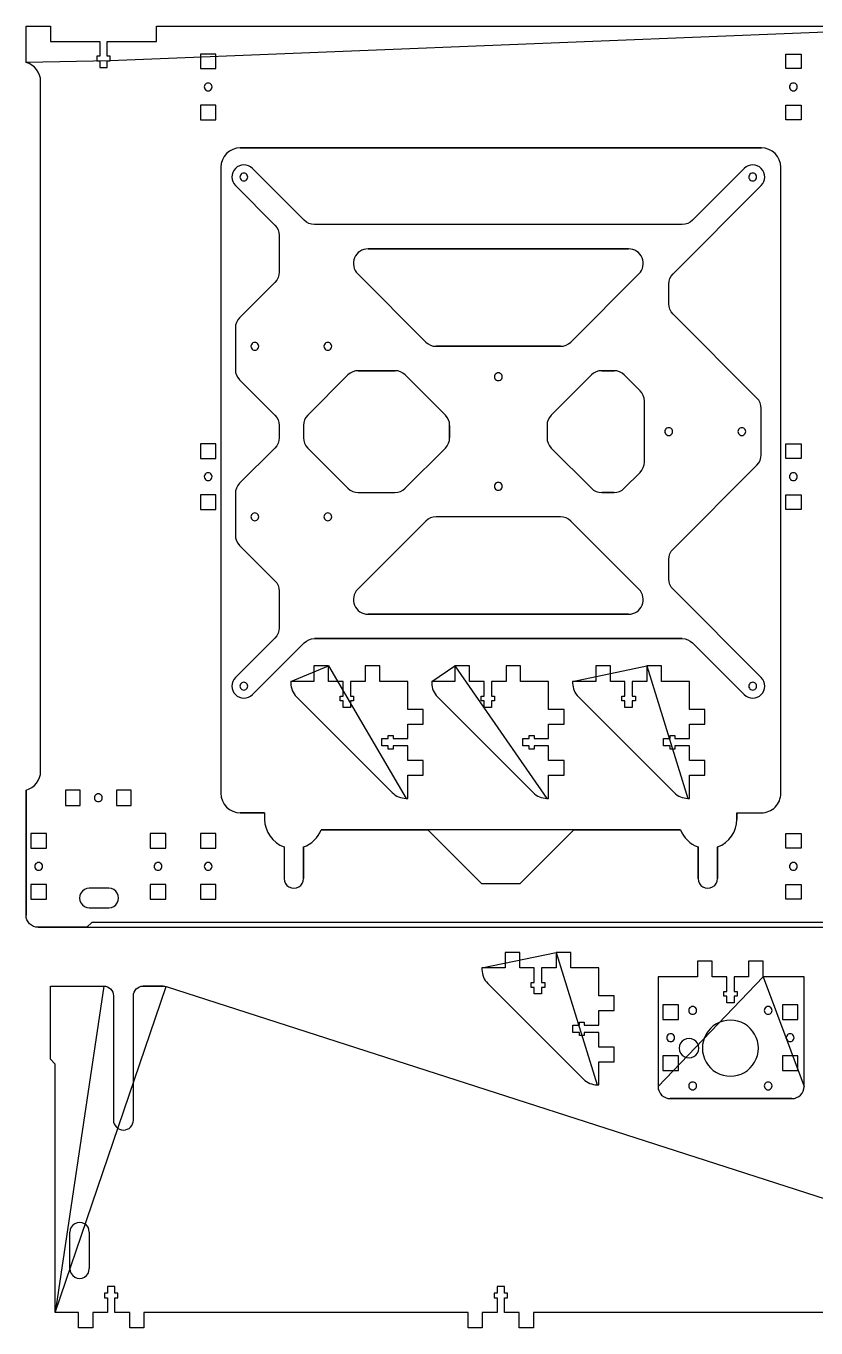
# Model space of a CAD drawing. Extents: x 25 to 572, y 43 to 581.
# Drawn here: x 25 to 350, y 46 to 581 of the extents above; entities that cross this region are included whole.
import ezdxf

# ---------------------------------------------------------------- set-up
doc = ezdxf.new("R2010")
doc.units = 0
doc.layers.get('0').update_dxf_attribs({"linetype": 'CONTINUOUS'})

msp = doc.modelspace()

# ---------------------------------------------------------------- linework, layer by layer
at = {"color": 7}
for points in [[(25.414226, 565.900104), (25.414226, 580.900104), (35.414226, 580.900104), (35.414226, 574.550104), (55.739226, 574.550104), (55.739226, 568.550104), (54.489226, 568.550104), (54.489226, 566.550104), (55.739226, 566.550104), (55.739226, 563.900104), (58.739226, 563.900104), (58.739226, 566.550104), (59.989226, 566.550104), (59.989226, 566.550104)], [(59.989226, 566.550104), (59.989226, 568.550104), (58.739226, 568.550104), (58.739226, 574.550104), (79.064226, 574.550104), (79.064226, 580.900104), (361.764226, 580.900104), (361.764226, 574.550104), (382.089226, 574.550104), (382.089226, 568.550104), (380.839226, 568.550104), (380.839226, 566.550104), (382.089226, 566.550104), (382.089226, 563.900104), (385.089226, 563.900104), (385.089226, 566.550104), (386.339226, 566.550104), (386.339226, 568.550104), (385.089226, 568.550104), (385.089226, 574.550104), (405.414226, 574.550104), (405.414226, 580.900104), (415.414226, 580.900104)], [(101.839226, 555.900104), (101.839226, 555.900104)], [(342.189226, 555.900104), (342.189226, 555.900104)], [(327.414226, 530.900104), (113.414226, 530.900104)], [(116.487513, 518.910544), (116.487513, 518.910544)], [(139.630154, 501.167903), (118.387513, 522.410544)], [(320.387513, 522.410544), (299.144873, 501.167903)], [(325.487513, 518.910544), (325.487513, 518.910544)], [(272.902232, 489.410544), (165.872794, 489.410544)], [(161.630154, 479.167903), (189.630154, 451.167903)], [(249.144872, 451.167903), (277.144873, 479.167903)], [(325.630154, 428.167903), (291.144873, 462.653185)], [(120.987513, 449.410544), (120.987513, 449.410544)], [(150.987513, 449.410544), (150.987513, 449.410544)], [(193.872795, 449.410544), (244.902232, 449.410544), (244.902232, 449.410544)], [(176.902232, 439.410544), (161.872795, 439.410544)], [(266.902232, 439.410544), (261.872795, 439.410544)], [(157.630154, 437.653185), (141.144873, 421.167903)], [(220.987513, 436.910544), (220.987513, 436.910544)], [(257.630154, 437.653185), (241.144872, 421.167903)], [(277.630154, 431.167903), (271.144872, 437.653185)], [(199.387513, 411.895826), (199.387513, 416.925263), (199.387513, 416.925263)], [(290.987513, 414.410544), (290.987513, 414.410544)], [(320.987513, 414.410544), (320.987513, 414.410544)], [(141.144873, 407.653185), (157.630154, 391.167904)], [(241.144872, 407.653185), (257.630154, 391.167904)], [(101.839226, 395.900104), (101.839226, 395.900104)], [(271.144872, 391.167904), (277.630154, 397.653185)], [(291.144873, 366.167903), (325.630154, 400.653185), (325.630154, 400.653185)], [(342.189226, 395.900104), (342.189226, 395.900104)], [(220.987513, 391.910544), (220.987513, 391.910544)], [(261.872795, 389.410544), (266.902232, 389.410544), (266.902232, 389.410544)], [(120.987513, 379.410544), (120.987513, 379.410544)], [(150.987513, 379.410544), (150.987513, 379.410544)], [(189.630154, 377.653185), (161.630154, 349.653185)], [(277.144873, 349.653185), (249.144872, 377.653185), (249.144872, 377.653185)], [(327.387513, 313.410544), (291.144873, 349.653185)], [(165.872794, 339.410544), (272.902232, 339.410544)], [(127.630154, 329.653185), (111.387513, 313.410544)], [(143.872794, 329.410544), (294.902232, 329.410544)], [(299.144873, 327.653185), (320.387513, 306.410544)], [(149.674994, 318.186244), (143.674994, 318.186244), (143.674994, 311.836244), (134.174994, 311.836244)], [(181.488702, 263.836244), (182.174994, 263.836244), (182.174994, 273.336244), (188.524994, 273.336244), (188.524994, 279.336244), (182.174994, 279.336244), (182.174994, 285.336244), (176.174994, 285.336244), (176.174994, 284.086244), (174.174994, 284.086244), (174.174994, 285.336244), (171.524994, 285.336244), (171.524994, 288.336244), (174.174994, 288.336244), (174.174994, 289.586244), (176.174994, 289.586244), (176.174994, 288.336244), (182.174994, 288.336244), (182.174994, 294.336244), (188.524994, 294.336244), (188.524994, 300.336244), (182.174994, 300.336244), (182.174994, 311.836244), (170.674994, 311.836244), (170.674994, 318.186244), (164.674994, 318.186244), (164.674994, 311.836244), (158.674994, 311.836244), (158.674994, 305.836244), (159.924994, 305.836244), (159.924994, 303.836244), (158.674994, 303.836244), (158.674994, 301.186244), (155.674994, 301.186244), (155.674994, 303.836244), (154.424994, 303.836244), (154.424994, 305.836244), (155.674994, 305.836244), (155.674994, 311.836244), (149.674994, 311.836244), (149.674994, 318.186244), (149.674994, 318.186244)], [(201.545678, 318.186244), (201.545678, 311.836244), (192.045678, 311.836244)], [(239.359387, 263.836244), (240.045678, 263.836244), (240.045678, 273.336244), (246.395678, 273.336244), (246.395678, 279.336244), (240.045678, 279.336244), (240.045678, 285.336244), (234.045678, 285.336244), (234.045678, 284.086244), (232.045678, 284.086244), (232.045678, 285.336244), (229.395678, 285.336244), (229.395678, 288.336244), (232.045678, 288.336244), (232.045678, 289.586244), (234.045678, 289.586244), (234.045678, 288.336244), (240.045678, 288.336244), (240.045678, 294.336244), (246.395678, 294.336244), (246.395678, 300.336244), (240.045678, 300.336244), (240.045678, 311.836244), (228.545678, 311.836244), (228.545678, 318.186244), (222.545678, 318.186244), (222.545678, 311.836244), (216.545678, 311.836244), (216.545678, 305.836244), (217.795678, 305.836244), (217.795678, 303.836244), (216.545678, 303.836244), (216.545678, 301.186244), (213.545678, 301.186244), (213.545678, 303.836244), (212.295678, 303.836244), (212.295678, 305.836244), (213.545678, 305.836244), (213.545678, 311.836244), (207.545678, 311.836244), (207.545678, 318.186244), (201.545678, 318.186244), (201.545678, 318.186244)], [(280.416363, 318.186244), (280.416363, 311.836244), (274.416363, 311.836244), (274.416363, 305.836244), (275.666363, 305.836244), (275.666363, 303.836244), (274.416363, 303.836244), (274.416363, 301.186244), (271.416363, 301.186244), (271.416363, 303.836244), (270.166363, 303.836244), (270.166363, 305.836244), (271.416363, 305.836244), (271.416363, 311.836244), (265.416362, 311.836244), (265.416362, 318.186244), (259.416363, 318.186244), (259.416363, 311.836244), (249.916363, 311.836244)], [(297.230071, 263.836244), (297.916363, 263.836244), (297.916363, 273.336244), (304.266363, 273.336244), (304.266363, 279.336244), (297.916363, 279.336244), (297.916363, 285.336244), (291.916363, 285.336244), (291.916363, 284.086244), (289.916363, 284.086244), (289.916363, 285.336244), (287.266363, 285.336244), (287.266363, 288.336244), (289.916363, 288.336244), (289.916363, 289.586244), (291.916363, 289.586244), (291.916363, 288.336244), (297.916363, 288.336244), (297.916363, 294.336244), (304.266363, 294.336244), (304.266363, 300.336244), (297.916363, 300.336244), (297.916363, 311.836244), (286.416363, 311.836244), (286.416363, 318.186244), (280.416363, 318.186244), (280.416363, 318.186244)], [(116.487513, 309.910544), (116.487513, 309.910544)], [(136.51814, 305.493098), (175.831848, 266.17939)], [(325.487513, 309.910544), (325.487513, 309.910544)], [(25.414226, 215.900104), (25.414226, 267.250104)], [(56.714226, 264.075104), (56.714226, 264.075104)], [(113.414226, 257.900104), (123.414226, 257.900104)], [(317.414226, 255.213813), (317.414226, 257.900104)], [(146.612079, 250.900104), (190.414226, 250.900104), (212.414226, 228.900104), (228.414226, 228.900104), (250.414226, 250.900104), (294.216372, 250.900104)], [(139.414226, 230.900104), (139.414226, 243.900104)], [(301.414226, 243.900104), (301.414226, 230.900104)], [(309.414226, 230.900104), (309.414226, 243.900104)], [(32.189226, 235.900104), (32.189226, 235.900104)], [(81.239226, 235.900104), (81.239226, 235.900104)], [(101.839226, 235.900104), (101.839226, 235.900104)], [(342.189226, 235.900104), (342.189226, 235.900104)], [(139.414226, 230.900104), (139.414226, 230.900104)], [(410.414226, 210.900104), (390.414226, 210.900104), (388.414226, 212.900104), (52.414226, 212.900104), (50.414226, 210.900104), (30.414226, 210.900104)], [(243.179266, 200.562664), (243.179266, 194.212664), (237.179265, 194.212664), (237.179265, 188.212664), (238.429265, 188.212664), (238.429265, 186.212664), (237.179265, 186.212664), (237.179265, 183.562664), (234.179266, 183.562664), (234.179266, 186.212664), (232.929265, 186.212664), (232.929265, 188.212664), (234.179266, 188.212664), (234.179266, 194.212664), (228.179265, 194.212664), (228.179265, 200.562664), (222.179266, 200.562664), (222.179266, 194.212664), (212.679265, 194.212664)], [(259.992974, 146.212664), (260.679266, 146.212664), (260.679266, 155.712664), (267.029266, 155.712664), (267.029266, 161.712664), (260.679266, 161.712664), (260.679266, 167.712664), (254.679265, 167.712664), (254.679265, 166.462664), (252.679265, 166.462664), (252.679265, 167.712664), (250.029265, 167.712664), (250.029265, 170.712664), (252.679265, 170.712664), (252.679265, 171.962664), (254.679265, 171.962664), (254.679265, 170.712664), (260.679266, 170.712664), (260.679266, 176.712664), (267.029266, 176.712664), (267.029266, 182.712664), (260.679266, 182.712664), (260.679266, 194.212664), (249.179265, 194.212664), (249.179265, 200.562664), (243.179266, 200.562664), (243.179266, 200.562664)], [(328.207004, 190.574508), (328.207004, 196.924508), (322.207004, 196.924508), (322.207004, 190.574508), (316.207004, 190.574508), (316.207004, 184.574508), (317.457004, 184.574508), (317.457004, 182.574508), (316.207004, 182.574508), (316.207004, 179.924508), (313.207004, 179.924508), (313.207004, 182.574508), (311.957004, 182.574508), (311.957004, 184.574508), (313.207004, 184.574508), (313.207004, 190.574508), (307.207004, 190.574508), (307.207004, 196.924508), (301.207004, 196.924508), (301.207004, 190.574508), (285.007004, 190.574508), (285.007004, 145.574508)], [(345.007004, 145.574508), (345.007004, 190.574508), (328.207004, 190.574508), (328.207004, 190.574508)], [(37.414226, 52.749988), (37.414226, 154.749988), (35.414226, 156.749988), (35.414226, 186.749988), (57.314226, 186.749988)], [(73.514226, 186.749988), (81.78614, 186.749988)], [(293.357004, 173.074508), (293.357004, 179.074508), (287.007004, 179.074508), (287.007004, 173.074508), (293.357004, 173.074508), (293.357004, 173.074508)], [(300.807004, 176.774508), (300.807004, 176.774508)], [(331.807004, 176.774508), (331.807004, 176.774508)], [(342.407004, 179.074508), (336.057004, 179.074508), (336.057004, 173.074508), (342.407004, 173.074508), (342.407004, 179.074508), (342.407004, 179.074508)], [(291.782004, 165.574508), (291.782004, 165.574508)], [(301.707004, 161.274508), (301.707004, 161.274508)], [(326.207004, 161.274508), (326.207004, 161.274508)], [(340.832004, 165.574508), (340.832004, 165.574508)], [(293.357004, 152.074508), (293.357004, 158.074508), (287.007004, 158.074508), (287.007004, 152.074508), (293.357004, 152.074508), (293.357004, 152.074508)], [(336.057004, 152.074508), (342.407004, 152.074508), (342.407004, 158.074508), (336.057004, 158.074508), (336.057004, 152.074508), (336.057004, 152.074508)], [(300.807004, 145.774508), (300.807004, 145.774508)], [(331.807004, 145.774508), (331.807004, 145.774508)], [(290.007004, 140.574508), (340.007004, 140.574508)]]:
    msp.add_lwpolyline(points, close=True, dxfattribs=at)
for points in [[(103.414225, 563.400104), (103.414225, 569.400104), (97.064225, 569.400104), (97.064225, 563.400104), (103.414225, 563.400104)], [(337.414226, 563.400104), (337.414226, 569.400104)], [(337.414226, 569.400104), (343.764226, 569.400104)], [(343.764226, 569.400104), (343.764226, 563.400104)], [(343.764226, 563.400104), (337.414226, 563.400104)], [(97.064225, 542.400104), (103.414225, 542.400104), (103.414225, 548.400104), (97.064225, 548.400104), (97.064225, 542.400104)], [(337.414226, 548.400104), (343.764226, 548.400104)], [(337.414226, 542.400104), (337.414226, 548.400104)], [(343.764226, 548.400104), (343.764226, 542.400104)], [(343.764226, 542.400104), (337.414226, 542.400104)], [(103.414225, 403.400104), (103.414225, 409.400104), (97.064225, 409.400104), (97.064225, 403.400104), (103.414225, 403.400104)], [(337.414226, 403.400104), (337.414226, 409.400104)], [(337.414226, 409.400104), (343.764226, 409.400104)], [(343.764226, 409.400104), (343.764226, 403.400104)], [(343.764226, 403.400104), (337.414226, 403.400104)], [(103.414225, 388.400104), (97.064225, 388.400104), (97.064225, 382.400104), (103.414225, 382.400104), (103.414225, 388.400104)], [(337.414226, 388.400104), (343.764226, 388.400104)], [(337.414226, 382.400104), (337.414226, 388.400104)], [(343.764226, 388.400104), (343.764226, 382.400104)], [(343.764226, 382.400104), (337.414226, 382.400104)], [(41.614226, 267.250104), (41.614226, 260.900104), (47.614226, 260.900104), (47.614226, 267.250104), (41.614226, 267.250104)], [(62.614226, 267.250104), (62.614226, 260.900104), (68.614226, 260.900104), (68.614226, 267.250104), (62.614226, 267.250104)], [(33.764226, 243.400104), (33.764226, 249.400104), (27.414226, 249.400104), (27.414226, 243.400104), (33.764226, 243.400104)], [(76.464225, 243.400104), (82.814225, 243.400104), (82.814225, 249.400104), (76.464225, 249.400104), (76.464225, 243.400104)], [(103.414225, 243.400104), (103.414225, 249.400104), (97.064225, 249.400104), (97.064225, 243.400104), (103.414225, 243.400104)], [(337.414226, 243.400104), (337.414226, 249.400104)], [(337.414226, 249.400104), (343.764226, 249.400104)], [(343.764226, 249.400104), (343.764226, 243.400104)], [(343.764226, 243.400104), (337.414226, 243.400104)], [(33.764226, 222.400104), (33.764226, 228.400104), (27.414226, 228.400104), (27.414226, 222.400104), (33.764226, 222.400104)], [(59.414226, 226.900104), (51.414226, 226.900104)], [(82.814225, 228.400104), (76.464225, 228.400104), (76.464225, 222.400104), (82.814225, 222.400104), (82.814225, 228.400104)], [(103.414225, 228.400104), (97.064225, 228.400104), (97.064225, 222.400104), (103.414225, 222.400104), (103.414225, 228.400104)], [(337.414226, 228.400104), (343.764226, 228.400104)], [(337.414226, 222.400104), (337.414226, 228.400104)], [(343.764226, 228.400104), (343.764226, 222.400104)], [(343.764226, 222.400104), (337.414226, 222.400104)], [(51.414226, 218.900104), (59.414226, 218.900104)], [(367.014226, 52.749988), (233.814226, 52.749988), (233.814226, 46.399988), (228.014225, 46.399988), (228.014225, 52.749988), (221.914226, 52.749988), (221.914226, 58.749987), (223.164226, 58.749987), (223.164226, 60.749988), (221.914226, 60.749988), (221.914226, 63.399987), (218.914226, 63.399987), (218.914226, 60.749988), (217.664226, 60.749988), (217.664226, 58.749987), (218.914226, 58.749987), (218.914226, 52.749988), (212.814226, 52.749988), (212.814226, 46.399988), (207.014226, 46.399988), (207.014226, 52.749988), (73.814226, 52.749988), (73.814226, 46.399988), (68.014226, 46.399988), (68.014226, 52.749988), (61.914226, 52.749988), (61.914226, 58.749987), (63.164226, 58.749987), (63.164226, 60.749988), (61.914226, 60.749988), (61.914226, 63.399987), (58.914226, 63.399987), (58.914226, 60.749988), (57.664226, 60.749988), (57.664226, 58.749987), (58.914226, 58.749987), (58.914226, 52.749988), (52.814226, 52.749988), (52.814226, 46.399988), (47.014226, 46.399988), (47.014226, 52.749988), (37.414226, 52.749988), (37.414226, 52.749988), (83.012085, 186.557488), (399.064226, 84.79457)], [(43.414226, 70.749988), (43.414226, 85.749988)], [(51.414226, 85.749988), (51.414226, 70.749988)]]:
    msp.add_lwpolyline(points, dxfattribs=at)
for points in [[(31.414226, 558.154137), (31.414225, 561.802124), (28.946373, 564.988107), (25.414226, 565.900104)], [(31.414226, 274.996071), (31.414226, 274.996071), (31.414226, 558.154137), (31.414226, 558.154137)], [(99.439226, 557.285745), (98.944184, 556.999932), (98.639226, 556.471729), (98.639226, 555.900104)], [(98.639226, 555.900104), (98.639226, 555.328479), (98.944184, 554.800276), (99.439226, 554.514464)], [(101.039226, 557.285745), (100.544184, 557.571557), (99.934267, 557.571557), (99.439226, 557.285745)], [(101.839226, 555.900104), (101.839226, 556.471729), (101.534267, 556.999932), (101.039226, 557.285745)], [(101.039226, 554.514464), (101.534267, 554.800276), (101.839226, 555.328479), (101.839226, 555.900104)], [(339.789226, 557.285745), (339.294184, 556.999932), (338.989226, 556.471729), (338.989226, 555.900104)], [(338.989226, 555.900104), (338.989226, 555.328479), (339.294184, 554.800276), (339.789226, 554.514464)], [(341.389225, 557.285745), (340.894184, 557.571557), (340.284267, 557.571557), (339.789226, 557.285745)], [(342.189225, 555.900104), (342.189225, 556.471729), (341.884267, 556.999932), (341.389225, 557.285745)], [(341.389226, 554.514464), (341.884267, 554.800276), (342.189226, 555.328479), (342.189226, 555.900104)], [(99.439226, 554.514464), (99.934267, 554.228651), (100.544184, 554.228651), (101.039226, 554.514464)], [(339.789226, 554.514464), (340.284267, 554.228651), (340.894184, 554.228651), (341.389226, 554.514464)], [(113.414226, 530.900104), (108.995948, 530.900104), (105.414226, 527.318382), (105.414226, 522.900104)], [(335.414226, 522.900104), (335.414226, 527.318382), (331.832504, 530.900104), (327.414226, 530.900104)], [(118.387513, 522.410544), (116.454443, 524.343113), (113.320786, 524.34291), (111.387967, 522.41009)], [(327.387059, 522.41009), (325.45424, 524.34291), (322.320583, 524.343113), (320.387513, 522.410544)], [(105.414226, 522.900104), (105.414226, 522.900104), (105.414226, 265.900104), (105.414226, 265.900104)], [(111.387967, 522.41009), (109.455147, 520.477271), (109.454944, 517.343614), (111.387513, 515.410544)], [(114.087513, 520.296185), (113.592472, 520.010372), (113.287513, 519.482169), (113.287513, 518.910544)], [(113.287513, 518.910544), (113.287513, 518.338919), (113.592472, 517.810716), (114.087513, 517.524904)], [(115.687513, 520.296185), (115.192471, 520.581997), (114.582555, 520.581997), (114.087513, 520.296185)], [(116.487513, 518.910544), (116.487513, 519.482169), (116.182555, 520.010372), (115.687513, 520.296185)], [(115.687513, 517.524904), (116.182555, 517.810716), (116.487513, 518.338919), (116.487513, 518.910544)], [(323.087513, 520.296185), (322.592471, 520.010372), (322.287513, 519.482169), (322.287513, 518.910544)], [(322.287513, 518.910544), (322.287513, 518.338919), (322.592472, 517.810716), (323.087513, 517.524904)], [(324.687513, 520.296185), (324.192471, 520.581997), (323.582555, 520.581997), (323.087513, 520.296185)], [(325.487513, 518.910544), (325.487513, 519.482169), (325.182555, 520.010372), (324.687513, 520.296185)], [(324.687513, 517.524904), (325.182555, 517.810716), (325.487513, 518.338919), (325.487513, 518.910544)], [(327.387513, 515.410544), (329.320082, 517.343614), (329.319879, 520.477271), (327.387059, 522.41009)], [(335.414226, 265.900104), (335.414226, 265.900104), (335.414226, 522.900104), (335.414226, 522.900104)], [(111.387513, 515.410544), (111.387513, 515.410544), (127.630154, 499.167903), (127.630154, 499.167903)], [(114.087513, 517.524904), (114.582555, 517.239091), (115.192471, 517.239091), (115.687513, 517.524904)], [(291.144873, 479.167903), (291.144873, 479.167903), (327.387513, 515.410544), (327.387513, 515.410544)], [(323.087513, 517.524904), (323.582555, 517.239091), (324.192471, 517.239091), (324.687513, 517.524904)], [(127.630154, 499.167903), (128.755372, 498.042685), (129.387513, 496.516562), (129.387513, 494.925263)], [(143.872794, 499.410544), (142.281496, 499.410544), (140.755372, 500.042685), (139.630154, 501.167903)], [(294.902232, 499.410544), (294.902232, 499.410544), (143.872794, 499.410544), (143.872794, 499.410544)], [(299.144873, 501.167903), (298.019654, 500.042685), (296.493531, 499.410544), (294.902232, 499.410544)], [(129.387513, 494.925263), (129.387513, 494.925263), (129.387513, 479.895826), (129.387513, 479.895826)], [(165.872794, 489.410544), (163.446021, 489.410544), (161.258203, 487.948691), (160.329517, 485.706645)], [(278.445509, 485.706645), (277.516823, 487.948691), (275.329005, 489.410544), (272.902232, 489.410544)], [(160.329517, 485.706645), (159.400831, 483.464598), (159.914166, 480.883891), (161.630154, 479.167903)], [(277.144873, 479.167903), (278.860861, 480.883891), (279.374195, 483.464598), (278.445509, 485.706645)], [(129.387513, 479.895826), (129.387513, 478.304527), (128.755372, 476.778403), (127.630154, 475.653185)], [(289.387513, 474.925263), (289.387513, 476.516562), (290.019654, 478.042685), (291.144873, 479.167903)], [(127.630154, 475.653185), (127.630154, 475.653185), (113.144872, 461.167904), (113.144872, 461.167904)], [(289.387513, 466.895825), (289.387513, 466.895825), (289.387513, 474.925263), (289.387513, 474.925263)], [(291.144873, 462.653185), (290.019654, 463.778403), (289.387513, 465.304527), (289.387513, 466.895825)], [(113.144872, 461.167904), (112.019654, 460.042685), (111.387513, 458.516562), (111.387513, 456.925263)], [(111.387513, 456.925263), (111.387513, 456.925263), (111.387513, 439.895825), (111.387513, 439.895825)], [(118.587513, 450.796185), (118.092472, 450.510372), (117.787513, 449.982169), (117.787513, 449.410544)], [(117.787513, 449.410544), (117.787513, 448.838919), (118.092472, 448.310716), (118.587513, 448.024904)], [(120.187513, 450.796185), (119.692471, 451.081997), (119.082555, 451.081997), (118.587513, 450.796185)], [(120.987513, 449.410544), (120.987513, 449.982169), (120.682555, 450.510372), (120.187513, 450.796185)], [(120.187513, 448.024904), (120.682555, 448.310716), (120.987513, 448.838919), (120.987513, 449.410544)], [(148.587513, 450.796185), (148.092471, 450.510372), (147.787513, 449.982169), (147.787513, 449.410544)], [(147.787513, 449.410544), (147.787513, 448.838919), (148.092471, 448.310716), (148.587513, 448.024903)], [(150.187513, 450.796185), (149.692471, 451.081997), (149.082555, 451.081997), (148.587513, 450.796185)], [(150.987513, 449.410544), (150.987513, 449.982169), (150.682555, 450.510372), (150.187513, 450.796185)], [(150.187513, 448.024903), (150.682555, 448.310716), (150.987513, 448.838919), (150.987513, 449.410544)], [(189.630154, 451.167903), (190.755372, 450.042685), (192.281496, 449.410544), (193.872795, 449.410544)], [(244.902232, 449.410544), (246.493531, 449.410544), (248.019654, 450.042685), (249.144872, 451.167903)], [(118.587513, 448.024904), (119.082555, 447.739091), (119.692472, 447.739091), (120.187513, 448.024904)], [(148.587513, 448.024903), (149.082555, 447.739091), (149.692471, 447.739091), (150.187513, 448.024903)], [(111.387513, 439.895825), (111.387513, 438.304527), (112.019654, 436.778403), (113.144872, 435.653185)], [(161.872795, 439.410544), (160.281496, 439.410544), (158.755372, 438.778403), (157.630154, 437.653185)], [(181.144872, 437.653185), (180.019654, 438.778403), (178.493531, 439.410544), (176.902232, 439.410544)], [(218.587513, 438.296185), (218.092471, 438.010372), (217.787513, 437.482169), (217.787513, 436.910544)], [(220.187513, 438.296185), (219.692471, 438.581997), (219.082555, 438.581997), (218.587513, 438.296185)], [(220.987513, 436.910544), (220.987513, 437.482169), (220.682555, 438.010372), (220.187513, 438.296185)], [(261.872795, 439.410544), (260.281496, 439.410544), (258.755372, 438.778403), (257.630154, 437.653185)], [(271.144872, 437.653185), (270.019654, 438.778403), (268.493531, 439.410544), (266.902232, 439.410544)], [(113.144872, 435.653185), (113.144872, 435.653185), (127.630154, 421.167903), (127.630154, 421.167903)], [(197.630154, 421.167903), (197.630154, 421.167903), (181.144872, 437.653185), (181.144872, 437.653185)], [(217.787513, 436.910544), (217.787513, 436.338919), (218.092471, 435.810716), (218.587513, 435.524903)], [(218.587513, 435.524903), (219.082555, 435.239091), (219.692471, 435.239091), (220.187513, 435.524903)], [(220.187513, 435.524903), (220.682555, 435.810716), (220.987513, 436.338919), (220.987513, 436.910544)], [(279.387513, 426.925263), (279.387513, 428.516562), (278.755372, 430.042685), (277.630154, 431.167903)], [(327.387513, 423.925263), (327.387513, 425.516562), (326.755372, 427.042685), (325.630154, 428.167903)], [(279.387513, 401.895826), (279.387513, 401.895826), (279.387513, 426.925263), (279.387513, 426.925263)], [(327.387513, 404.895825), (327.387513, 404.895825), (327.387513, 423.925263), (327.387513, 423.925263)], [(127.630154, 421.167903), (128.755372, 420.042685), (129.387513, 418.516562), (129.387513, 416.925263)], [(129.387513, 416.925263), (129.387513, 416.925263), (129.387513, 411.895826), (129.387513, 411.895826)], [(141.144873, 421.167903), (140.019654, 420.042685), (139.387513, 418.516562), (139.387513, 416.925263)], [(139.387513, 416.925263), (139.387513, 416.925263), (139.387513, 411.895826), (139.387513, 411.895826)], [(199.387513, 416.925263), (199.387513, 418.516562), (198.755372, 420.042685), (197.630154, 421.167903)], [(241.144872, 421.167903), (240.019654, 420.042685), (239.387513, 418.516562), (239.387513, 416.925263)], [(239.387513, 416.925263), (239.387513, 416.925263), (239.387513, 411.895826), (239.387513, 411.895826)], [(129.387513, 411.895826), (129.387513, 410.304527), (128.755372, 408.778403), (127.630154, 407.653185)], [(139.387513, 411.895826), (139.387513, 410.304527), (140.019654, 408.778403), (141.144873, 407.653185)], [(197.630154, 407.653185), (198.755372, 408.778403), (199.387513, 410.304527), (199.387513, 411.895826)], [(239.387513, 411.895826), (239.387513, 410.304527), (240.019654, 408.778403), (241.144872, 407.653185)], [(288.587513, 415.796185), (288.092471, 415.510372), (287.787513, 414.982169), (287.787513, 414.410544)], [(287.787513, 414.410544), (287.787513, 413.838919), (288.092471, 413.310716), (288.587513, 413.024903)], [(290.187513, 415.796185), (289.692471, 416.081997), (289.082555, 416.081997), (288.587513, 415.796185)], [(288.587513, 413.024903), (289.082555, 412.739091), (289.692471, 412.739091), (290.187513, 413.024903)], [(290.987513, 414.410544), (290.987513, 414.982169), (290.682555, 415.510372), (290.187513, 415.796185)], [(290.187513, 413.024903), (290.682555, 413.310716), (290.987513, 413.838919), (290.987513, 414.410544)], [(318.587513, 415.796185), (318.092471, 415.510372), (317.787513, 414.982169), (317.787513, 414.410544)], [(317.787513, 414.410544), (317.787513, 413.838919), (318.092472, 413.310716), (318.587513, 413.024904)], [(320.187513, 415.796185), (319.692471, 416.081997), (319.082555, 416.081997), (318.587513, 415.796185)], [(318.587513, 413.024904), (319.082555, 412.739091), (319.692471, 412.739091), (320.187513, 413.024904)], [(320.987513, 414.410544), (320.987513, 414.982169), (320.682555, 415.510372), (320.187513, 415.796185)], [(320.187513, 413.024904), (320.682555, 413.310716), (320.987513, 413.838919), (320.987513, 414.410544)], [(127.630154, 407.653185), (127.630154, 407.653185), (113.144872, 393.167904), (113.144872, 393.167904)], [(181.144872, 391.167904), (181.144872, 391.167904), (197.630154, 407.653185), (197.630154, 407.653185)], [(277.630154, 397.653185), (278.755372, 398.778403), (279.387513, 400.304527), (279.387513, 401.895826)], [(325.630154, 400.653185), (326.755372, 401.778403), (327.387513, 403.304527), (327.387513, 404.895825)], [(99.439226, 397.285745), (98.944184, 396.999932), (98.639226, 396.471729), (98.639226, 395.900104)], [(98.639226, 395.900104), (98.639226, 395.328479), (98.944184, 394.800276), (99.439226, 394.514464)], [(101.039226, 397.285745), (100.544184, 397.571557), (99.934267, 397.571557), (99.439226, 397.285745)], [(101.839226, 395.900104), (101.839226, 396.471729), (101.534267, 396.999932), (101.039226, 397.285745)], [(101.039226, 394.514464), (101.534267, 394.800276), (101.839226, 395.328479), (101.839226, 395.900104)], [(339.789226, 397.285745), (339.294184, 396.999932), (338.989226, 396.471729), (338.989226, 395.900104)], [(338.989226, 395.900104), (338.989226, 395.328479), (339.294184, 394.800276), (339.789226, 394.514464)], [(341.389225, 397.285745), (340.894184, 397.571557), (340.284267, 397.571557), (339.789226, 397.285745)], [(342.189225, 395.900104), (342.189225, 396.471729), (341.884267, 396.999932), (341.389225, 397.285745)], [(341.389226, 394.514464), (341.884267, 394.800276), (342.189226, 395.328479), (342.189226, 395.900104)], [(99.439226, 394.514464), (99.934267, 394.228651), (100.544184, 394.228651), (101.039226, 394.514464)], [(113.144872, 393.167904), (112.019654, 392.042685), (111.387513, 390.516562), (111.387513, 388.925263)], [(157.630154, 391.167904), (158.755372, 390.042685), (160.281496, 389.410544), (161.872795, 389.410544)], [(176.902232, 389.410544), (178.493531, 389.410544), (180.019654, 390.042685), (181.144872, 391.167904)], [(218.587513, 393.296185), (218.092471, 393.010372), (217.787513, 392.482169), (217.787513, 391.910544)], [(217.787513, 391.910544), (217.787513, 391.338919), (218.092471, 390.810716), (218.587513, 390.524904)], [(220.187513, 393.296185), (219.692471, 393.581997), (219.082555, 393.581997), (218.587513, 393.296185)], [(218.587513, 390.524904), (219.082555, 390.239091), (219.692471, 390.239091), (220.187513, 390.524904)], [(220.987513, 391.910544), (220.987513, 392.482169), (220.682555, 393.010372), (220.187513, 393.296185)], [(220.187513, 390.524904), (220.682555, 390.810716), (220.987513, 391.338919), (220.987513, 391.910544)], [(257.630154, 391.167904), (258.755372, 390.042685), (260.281496, 389.410544), (261.872795, 389.410544)], [(266.902232, 389.410544), (268.493531, 389.410544), (270.019654, 390.042685), (271.144872, 391.167904)], [(339.789226, 394.514464), (340.284267, 394.228651), (340.894184, 394.228651), (341.389226, 394.514464)], [(111.387513, 388.925263), (111.387513, 388.925263), (111.387513, 371.895825), (111.387513, 371.895825)], [(161.872795, 389.410544), (161.872795, 389.410544), (176.902232, 389.410544), (176.902232, 389.410544)], [(118.587513, 380.796185), (118.092472, 380.510372), (117.787513, 379.982169), (117.787513, 379.410544)], [(120.187513, 380.796185), (119.692471, 381.081997), (119.082555, 381.081997), (118.587513, 380.796185)], [(120.987513, 379.410544), (120.987513, 379.982169), (120.682555, 380.510372), (120.187513, 380.796185)], [(148.587513, 380.796185), (148.092471, 380.510372), (147.787513, 379.982169), (147.787513, 379.410544)], [(150.187513, 380.796185), (149.692471, 381.081997), (149.082555, 381.081997), (148.587513, 380.796185)], [(150.987513, 379.410544), (150.987513, 379.982169), (150.682555, 380.510372), (150.187513, 380.796185)], [(117.787513, 379.410544), (117.787513, 378.838919), (118.092472, 378.310716), (118.587513, 378.024904)], [(118.587513, 378.024904), (119.082555, 377.739091), (119.692472, 377.739091), (120.187513, 378.024904)], [(120.187513, 378.024904), (120.682555, 378.310716), (120.987513, 378.838919), (120.987513, 379.410544)], [(147.787513, 379.410544), (147.787513, 378.838919), (148.092471, 378.310716), (148.587513, 378.024903)], [(148.587513, 378.024903), (149.082555, 377.739091), (149.692471, 377.739091), (150.187513, 378.024903)], [(150.187513, 378.024903), (150.682555, 378.310716), (150.987513, 378.838919), (150.987513, 379.410544)], [(193.872795, 379.410544), (192.281496, 379.410544), (190.755372, 378.778403), (189.630154, 377.653185)], [(244.902232, 379.410544), (244.902232, 379.410544), (193.872795, 379.410544), (193.872795, 379.410544)], [(249.144872, 377.653185), (248.019654, 378.778403), (246.493531, 379.410544), (244.902232, 379.410544)], [(111.387513, 371.895825), (111.387513, 370.304527), (112.019654, 368.778403), (113.144872, 367.653185)], [(113.144872, 367.653185), (113.144872, 367.653185), (127.630154, 353.167903), (127.630154, 353.167903)], [(289.387513, 361.925263), (289.387513, 363.516562), (290.019654, 365.042685), (291.144873, 366.167903)], [(289.387513, 353.895826), (289.387513, 353.895826), (289.387513, 361.925263), (289.387513, 361.925263)], [(127.630154, 353.167903), (128.755372, 352.042685), (129.387513, 350.516562), (129.387513, 348.925263)], [(291.144873, 349.653185), (290.019654, 350.778403), (289.387513, 352.304527), (289.387513, 353.895826)], [(129.387513, 348.925263), (129.387513, 348.925263), (129.387513, 333.895826), (129.387513, 333.895825)], [(161.630154, 349.653185), (159.914166, 347.937197), (159.400832, 345.35649), (160.329518, 343.114444)], [(278.445509, 343.114444), (279.374195, 345.35649), (278.86086, 347.937197), (277.144873, 349.653185)], [(160.329518, 343.114444), (161.258203, 340.872397), (163.446021, 339.410544), (165.872794, 339.410544)], [(272.902232, 339.410544), (275.329005, 339.410544), (277.516823, 340.872397), (278.445509, 343.114444)], [(129.387513, 333.895825), (129.387513, 332.304527), (128.755372, 330.778403), (127.630154, 329.653185)], [(118.387513, 306.410544), (118.387513, 306.410544), (139.630154, 327.653185), (139.630154, 327.653185)], [(139.630154, 327.653185), (140.755372, 328.778403), (142.281496, 329.410544), (143.872794, 329.410544)], [(294.902232, 329.410544), (296.493531, 329.410544), (298.019654, 328.778403), (299.144873, 327.653185)], [(111.387513, 313.410544), (109.454944, 311.477474), (109.455147, 308.343817), (111.387967, 306.410998)], [(114.087513, 311.296185), (113.592472, 311.010372), (113.287513, 310.482169), (113.287513, 309.910544)], [(115.687513, 311.296185), (115.192471, 311.581997), (114.582555, 311.581997), (114.087513, 311.296185)], [(116.487513, 309.910544), (116.487513, 310.482169), (116.182555, 311.010372), (115.687513, 311.296185)], [(134.174994, 311.836244), (134.174994, 311.836244), (134.174994, 311.149953), (134.174994, 311.149953)], [(134.174994, 311.149953), (134.174994, 309.028221), (135.017849, 306.993389), (136.51814, 305.493098)], [(192.045678, 311.836244), (192.045678, 311.836244), (192.045678, 311.149953), (192.045678, 311.149953)], [(192.045678, 311.149953), (192.045678, 309.028221), (192.888533, 306.993389), (194.388824, 305.493098)], [(249.916363, 311.836244), (249.916363, 311.836244), (249.916363, 311.149953), (249.916363, 311.149953)], [(249.916363, 311.149953), (249.916363, 309.028221), (250.759217, 306.993389), (252.259508, 305.493098)], [(323.087513, 311.296185), (322.592471, 311.010372), (322.287513, 310.482169), (322.287513, 309.910544)], [(324.687513, 311.296185), (324.192471, 311.581997), (323.582555, 311.581997), (323.087513, 311.296185)], [(325.487513, 309.910544), (325.487513, 310.482169), (325.182555, 311.010372), (324.687513, 311.296185)], [(327.387059, 306.410998), (329.319879, 308.343817), (329.320082, 311.477474), (327.387513, 313.410544)], [(111.387967, 306.410998), (113.320786, 304.478178), (116.454443, 304.477975), (118.387513, 306.410544)], [(113.287513, 309.910544), (113.287513, 309.338919), (113.592472, 308.810716), (114.087513, 308.524903)], [(114.087513, 308.524903), (114.582555, 308.239091), (115.192471, 308.239091), (115.687513, 308.524903)], [(115.687513, 308.524903), (116.182555, 308.810716), (116.487513, 309.338919), (116.487513, 309.910544)], [(194.388824, 305.493098), (194.388824, 305.493098), (233.702533, 266.17939), (233.702533, 266.17939)], [(252.259508, 305.493098), (252.259508, 305.493098), (291.573217, 266.17939), (291.573217, 266.17939)], [(320.387513, 306.410544), (322.320583, 304.477975), (325.45424, 304.478178), (327.387059, 306.410998)], [(322.287513, 309.910544), (322.287513, 309.338919), (322.592472, 308.810716), (323.087513, 308.524903)], [(323.087513, 308.524903), (323.582555, 308.239091), (324.192471, 308.239091), (324.687513, 308.524903)], [(324.687513, 308.524903), (325.182555, 308.810716), (325.487513, 309.338919), (325.487513, 309.910544)], [(25.414226, 267.250104), (28.946373, 268.162101), (31.414226, 271.348085), (31.414226, 274.996071)], [(54.314226, 265.460745), (53.819184, 265.174932), (53.514226, 264.646729), (53.514226, 264.075104)], [(53.514226, 264.075104), (53.514226, 263.503479), (53.819184, 262.975276), (54.314226, 262.689464)], [(55.914226, 265.460745), (55.419184, 265.746557), (54.809267, 265.746557), (54.314226, 265.460745)], [(54.314226, 262.689464), (54.809268, 262.403651), (55.419184, 262.403651), (55.914226, 262.689464)], [(56.714226, 264.075104), (56.714226, 264.646729), (56.409267, 265.174932), (55.914226, 265.460745)], [(55.914226, 262.689464), (56.409267, 262.975276), (56.714226, 263.503479), (56.714226, 264.075104)], [(105.414226, 265.900104), (105.414226, 261.481826), (108.995948, 257.900104), (113.414226, 257.900104)], [(175.831848, 266.17939), (177.332139, 264.679099), (179.36697, 263.836244), (181.488702, 263.836244)], [(233.702533, 266.17939), (235.202824, 264.679099), (237.237655, 263.836244), (239.359387, 263.836244)], [(291.573217, 266.17939), (293.073508, 264.679099), (295.108339, 263.836244), (297.230071, 263.836244)], [(333.07108, 260.24325), (334.571371, 261.743541), (335.414226, 263.778372), (335.414226, 265.900104)], [(123.414226, 257.900104), (123.414226, 257.900104), (123.414226, 255.213813), (123.414226, 255.213813)], [(317.414226, 257.900104), (317.414226, 257.900104), (327.414226, 257.900104), (327.414226, 257.900104)], [(327.414226, 257.900104), (329.535958, 257.900104), (331.570789, 258.742959), (333.07108, 260.24325)], [(123.414226, 255.213813), (123.414226, 250.128417), (126.619668, 245.595236), (131.414226, 243.900104)], [(309.414226, 243.900104), (314.208783, 245.595236), (317.414226, 250.128417), (317.414226, 255.213813)], [(139.414226, 243.900104), (142.72126, 245.069318), (145.351167, 247.626934), (146.612079, 250.900104)], [(294.216372, 250.900104), (295.477284, 247.626934), (298.107191, 245.069318), (301.414226, 243.900104)], [(131.414226, 243.900104), (131.414226, 243.900104), (131.414226, 230.900104), (131.414226, 230.900104)], [(29.789226, 237.285745), (29.294184, 236.999932), (28.989226, 236.471729), (28.989226, 235.900104)], [(28.989226, 235.900104), (28.989226, 235.328479), (29.294184, 234.800276), (29.789226, 234.514464)], [(31.389226, 237.285745), (30.894184, 237.571557), (30.284267, 237.571557), (29.789226, 237.285745)], [(32.189226, 235.900104), (32.189226, 236.471729), (31.884267, 236.999932), (31.389226, 237.285745)], [(31.389226, 234.514464), (31.884267, 234.800276), (32.189226, 235.328479), (32.189226, 235.900104)], [(78.839226, 237.285745), (78.344184, 236.999932), (78.039226, 236.471729), (78.039226, 235.900104)], [(78.039226, 235.900104), (78.039226, 235.328479), (78.344184, 234.800276), (78.839226, 234.514464)], [(80.439226, 237.285745), (79.944184, 237.571557), (79.334267, 237.571557), (78.839226, 237.285745)], [(81.239226, 235.900104), (81.239226, 236.471729), (80.934267, 236.999932), (80.439226, 237.285745)], [(80.439226, 234.514464), (80.934267, 234.800276), (81.239226, 235.328479), (81.239226, 235.900104)], [(99.439226, 237.285745), (98.944184, 236.999932), (98.639226, 236.471729), (98.639226, 235.900104)], [(98.639226, 235.900104), (98.639226, 235.328479), (98.944184, 234.800276), (99.439226, 234.514464)], [(101.039226, 237.285745), (100.544184, 237.571557), (99.934267, 237.571557), (99.439226, 237.285745)], [(101.839226, 235.900104), (101.839226, 236.471729), (101.534267, 236.999932), (101.039226, 237.285745)], [(101.039226, 234.514464), (101.534267, 234.800276), (101.839226, 235.328479), (101.839226, 235.900104)], [(339.789226, 237.285745), (339.294184, 236.999932), (338.989226, 236.471729), (338.989226, 235.900104)], [(338.989226, 235.900104), (338.989226, 235.328479), (339.294184, 234.800276), (339.789226, 234.514464)], [(341.389225, 237.285745), (340.894184, 237.571557), (340.284267, 237.571557), (339.789226, 237.285745)], [(342.189225, 235.900104), (342.189225, 236.471729), (341.884267, 236.999932), (341.389225, 237.285745)], [(341.389226, 234.514464), (341.884267, 234.800276), (342.189226, 235.328479), (342.189226, 235.900104)], [(29.789226, 234.514464), (30.284267, 234.228651), (30.894184, 234.228651), (31.389226, 234.514464)], [(78.839226, 234.514464), (79.334267, 234.228651), (79.944184, 234.228651), (80.439226, 234.514464)], [(99.439226, 234.514464), (99.934267, 234.228651), (100.544184, 234.228651), (101.039226, 234.514464)], [(131.414226, 230.900104), (131.414226, 229.471042), (132.176621, 228.150534), (133.414226, 227.436002)], [(137.414226, 227.436002), (138.65183, 228.150534), (139.414226, 229.471042), (139.414226, 230.900104)], [(301.414226, 230.900104), (301.414226, 229.471042), (302.176621, 228.150534), (303.414226, 227.436002)], [(307.414226, 227.436002), (308.65183, 228.150534), (309.414226, 229.471042), (309.414226, 230.900104)], [(339.789226, 234.514464), (340.284267, 234.228651), (340.894184, 234.228651), (341.389226, 234.514464)], [(47.950124, 224.900104), (47.235593, 223.6625), (47.235593, 222.137708), (47.950124, 220.900104)], [(51.414226, 226.900104), (49.985163, 226.900104), (48.664655, 226.137708), (47.950124, 224.900104)], [(62.878327, 224.900104), (62.163796, 226.137708), (60.843288, 226.900104), (59.414226, 226.900104)], [(62.878327, 220.900104), (63.592858, 222.137708), (63.592858, 223.6625), (62.878327, 224.900104)], [(133.414226, 227.436002), (134.65183, 226.721471), (136.176621, 226.721471), (137.414226, 227.436002)], [(303.414226, 227.436002), (304.65183, 226.721471), (306.176621, 226.721471), (307.414226, 227.436002)], [(47.950124, 220.900104), (48.664655, 219.6625), (49.985163, 218.900104), (51.414226, 218.900104)], [(59.414226, 218.900104), (60.843288, 218.900104), (62.163796, 219.6625), (62.878327, 220.900104)], [(26.878692, 212.36457), (25.94101, 213.302252), (25.414226, 214.574022), (25.414226, 215.900104)], [(30.414226, 210.900104), (29.088143, 210.900104), (27.816374, 211.426888), (26.878692, 212.36457)], [(212.679265, 194.212664), (212.679265, 194.212664), (212.679265, 193.526372), (212.679265, 193.526372)], [(212.679265, 193.526372), (212.679265, 191.40464), (213.52212, 189.369809), (215.022411, 187.869518)], [(215.022411, 187.869518), (215.022411, 187.869518), (254.33612, 148.55581), (254.33612, 148.55581)], [(57.314226, 186.749988), (58.375092, 186.749988), (59.392507, 186.32856), (60.142653, 185.578415)], [(60.142653, 185.578415), (60.892798, 184.828269), (61.314226, 183.810853), (61.314226, 182.749987)], [(61.314226, 182.749987), (61.314226, 182.749987), (61.314226, 131.749988), (61.314226, 131.749988)], [(69.514226, 182.749987), (69.514225, 183.810854), (69.935653, 184.828269), (70.685798, 185.578415)], [(69.514226, 131.749988), (69.514226, 131.749988), (69.514226, 182.749987), (69.514226, 182.749987)], [(70.685798, 185.578415), (71.435944, 186.32856), (72.45336, 186.749988), (73.514226, 186.749988)], [(81.78614, 186.749988), (82.202314, 186.749988), (82.615939, 186.68504), (83.012085, 186.557488)], [(298.407004, 178.160149), (297.911963, 177.874336), (297.607004, 177.346133), (297.607004, 176.774508)], [(297.607004, 176.774508), (297.607004, 176.202883), (297.911963, 175.67468), (298.407004, 175.388867)], [(300.007004, 178.160149), (299.511963, 178.445961), (298.902046, 178.445961), (298.407004, 178.160149)], [(300.807004, 176.774508), (300.807004, 177.346133), (300.502046, 177.874336), (300.007004, 178.160149)], [(300.007004, 175.388867), (300.502046, 175.67468), (300.807004, 176.202883), (300.807004, 176.774508)], [(329.407004, 178.160149), (328.911963, 177.874336), (328.607004, 177.346133), (328.607004, 176.774508)], [(328.607004, 176.774508), (328.607004, 176.202883), (328.911963, 175.67468), (329.407004, 175.388867)], [(331.007004, 178.160149), (330.511963, 178.445961), (329.902046, 178.445961), (329.407004, 178.160149)], [(331.807004, 176.774508), (331.807004, 177.346133), (331.502046, 177.874336), (331.007004, 178.160149)], [(331.007004, 175.388867), (331.502046, 175.67468), (331.807004, 176.202883), (331.807004, 176.774508)], [(298.407004, 175.388867), (298.902046, 175.103055), (299.511963, 175.103055), (300.007004, 175.388867)], [(308.957004, 171.2338), (305.398892, 169.179523), (303.207004, 165.383062), (303.207004, 161.274508)], [(320.457004, 171.2338), (316.898892, 173.288077), (312.515117, 173.288077), (308.957004, 171.2338)], [(326.207004, 161.274508), (326.207004, 165.383062), (324.015117, 169.179523), (320.457004, 171.2338)], [(329.407004, 175.388867), (329.902046, 175.103055), (330.511963, 175.103055), (331.007004, 175.388867)], [(289.382004, 166.960149), (288.886963, 166.674336), (288.582004, 166.146133), (288.582005, 165.574508)], [(290.982004, 166.960149), (290.486963, 167.245961), (289.877046, 167.245961), (289.382004, 166.960149)], [(291.782004, 165.574508), (291.782004, 166.146133), (291.477046, 166.674336), (290.982004, 166.960149)], [(338.432004, 166.960149), (337.936963, 166.674336), (337.632004, 166.146133), (337.632004, 165.574508)], [(340.032004, 166.960149), (339.536962, 167.245961), (338.927046, 167.245961), (338.432004, 166.960149)], [(340.832004, 165.574508), (340.832004, 166.146133), (340.527046, 166.674336), (340.032004, 166.960149)], [(288.582005, 165.574508), (288.582005, 165.002883), (288.886963, 164.47468), (289.382004, 164.188867)], [(289.382004, 164.188867), (289.877046, 163.903055), (290.486963, 163.903055), (290.982004, 164.188867)], [(290.982004, 164.188867), (291.477046, 164.47468), (291.782004, 165.002883), (291.782004, 165.574508)], [(295.707004, 164.738609), (294.4694, 164.024078), (293.707004, 162.70357), (293.707004, 161.274508)], [(293.707004, 161.274508), (293.707004, 159.845446), (294.4694, 158.524938), (295.707004, 157.810406)], [(299.707004, 164.738609), (298.4694, 165.453141), (296.944609, 165.453141), (295.707004, 164.738609)], [(301.707004, 161.274508), (301.707004, 162.70357), (300.944609, 164.024078), (299.707004, 164.738609)], [(299.707004, 157.810406), (300.944609, 158.524938), (301.707004, 159.845446), (301.707004, 161.274508)], [(303.207004, 161.274508), (303.207004, 157.165954), (305.398892, 153.369493), (308.957004, 151.315216)], [(320.457004, 151.315216), (324.015117, 153.369493), (326.207004, 157.165954), (326.207004, 161.274508)], [(337.632004, 165.574508), (337.632004, 165.002883), (337.936963, 164.47468), (338.432004, 164.188867)], [(338.432004, 164.188867), (338.927046, 163.903055), (339.536963, 163.903055), (340.032004, 164.188867)], [(340.032004, 164.188867), (340.527046, 164.47468), (340.832004, 165.002883), (340.832004, 165.574508)], [(295.707004, 157.810406), (296.944609, 157.095875), (298.4694, 157.095875), (299.707004, 157.810406)], [(308.957004, 151.315216), (312.515117, 149.260939), (316.898892, 149.260939), (320.457004, 151.315216)], [(254.33612, 148.55581), (255.836411, 147.055519), (257.871242, 146.212664), (259.992974, 146.212664)], [(285.007004, 145.574508), (285.007004, 144.248426), (285.533788, 142.976656), (286.47147, 142.038974)], [(298.407004, 147.160149), (297.911963, 146.874336), (297.607004, 146.346133), (297.607004, 145.774508)], [(297.607004, 145.774508), (297.607004, 145.202883), (297.911963, 144.67468), (298.407004, 144.388868)], [(300.007004, 147.160149), (299.511963, 147.445961), (298.902046, 147.445961), (298.407004, 147.160149)], [(298.407004, 144.388868), (298.902046, 144.103055), (299.511963, 144.103055), (300.007004, 144.388868)], [(300.807004, 145.774508), (300.807004, 146.346133), (300.502046, 146.874336), (300.007004, 147.160149)], [(300.007004, 144.388868), (300.502046, 144.67468), (300.807004, 145.202883), (300.807004, 145.774508)], [(329.407004, 147.160149), (328.911963, 146.874336), (328.607004, 146.346133), (328.607004, 145.774508)], [(328.607004, 145.774508), (328.607004, 145.202883), (328.911963, 144.67468), (329.407004, 144.388868)], [(331.007004, 147.160149), (330.511963, 147.445961), (329.902046, 147.445961), (329.407004, 147.160149)], [(329.407004, 144.388868), (329.902046, 144.103055), (330.511963, 144.103055), (331.007004, 144.388868)], [(331.807004, 145.774508), (331.807004, 146.346133), (331.502046, 146.874336), (331.007004, 147.160149)], [(331.007004, 144.388868), (331.502046, 144.67468), (331.807004, 145.202883), (331.807004, 145.774508)], [(343.542538, 142.038974), (344.48022, 142.976656), (345.007004, 144.248426), (345.007004, 145.574508)], [(286.47147, 142.038974), (287.409152, 141.101292), (288.680922, 140.574508), (290.007004, 140.574508)], [(340.007004, 140.574508), (341.333087, 140.574508), (342.604856, 141.101292), (343.542538, 142.038974)], [(61.314226, 131.749988), (61.314226, 129.48562), (63.149858, 127.649988), (65.414226, 127.649988)], [(65.414226, 127.649988), (67.678593, 127.649988), (69.514225, 129.48562), (69.514226, 131.749988)], [(45.414226, 89.214089), (44.176621, 88.499558), (43.414226, 87.17905), (43.414226, 85.749988)], [(49.414226, 89.214089), (48.176621, 89.92862), (46.65183, 89.92862), (45.414226, 89.214089)], [(51.414225, 85.749988), (51.414225, 87.17905), (50.65183, 88.499558), (49.414226, 89.214089)], [(43.414226, 70.749988), (43.414226, 69.320925), (44.176621, 68.000417), (45.414226, 67.285886)], [(49.414226, 67.285886), (50.65183, 68.000417), (51.414225, 69.320925), (51.414225, 70.749988)], [(45.414226, 67.285886), (46.65183, 66.571355), (48.176621, 66.571355), (49.414226, 67.285886)]]:
    msp.add_open_spline(points, degree=3, dxfattribs=at)

doc.saveas('drawing.dxf')
